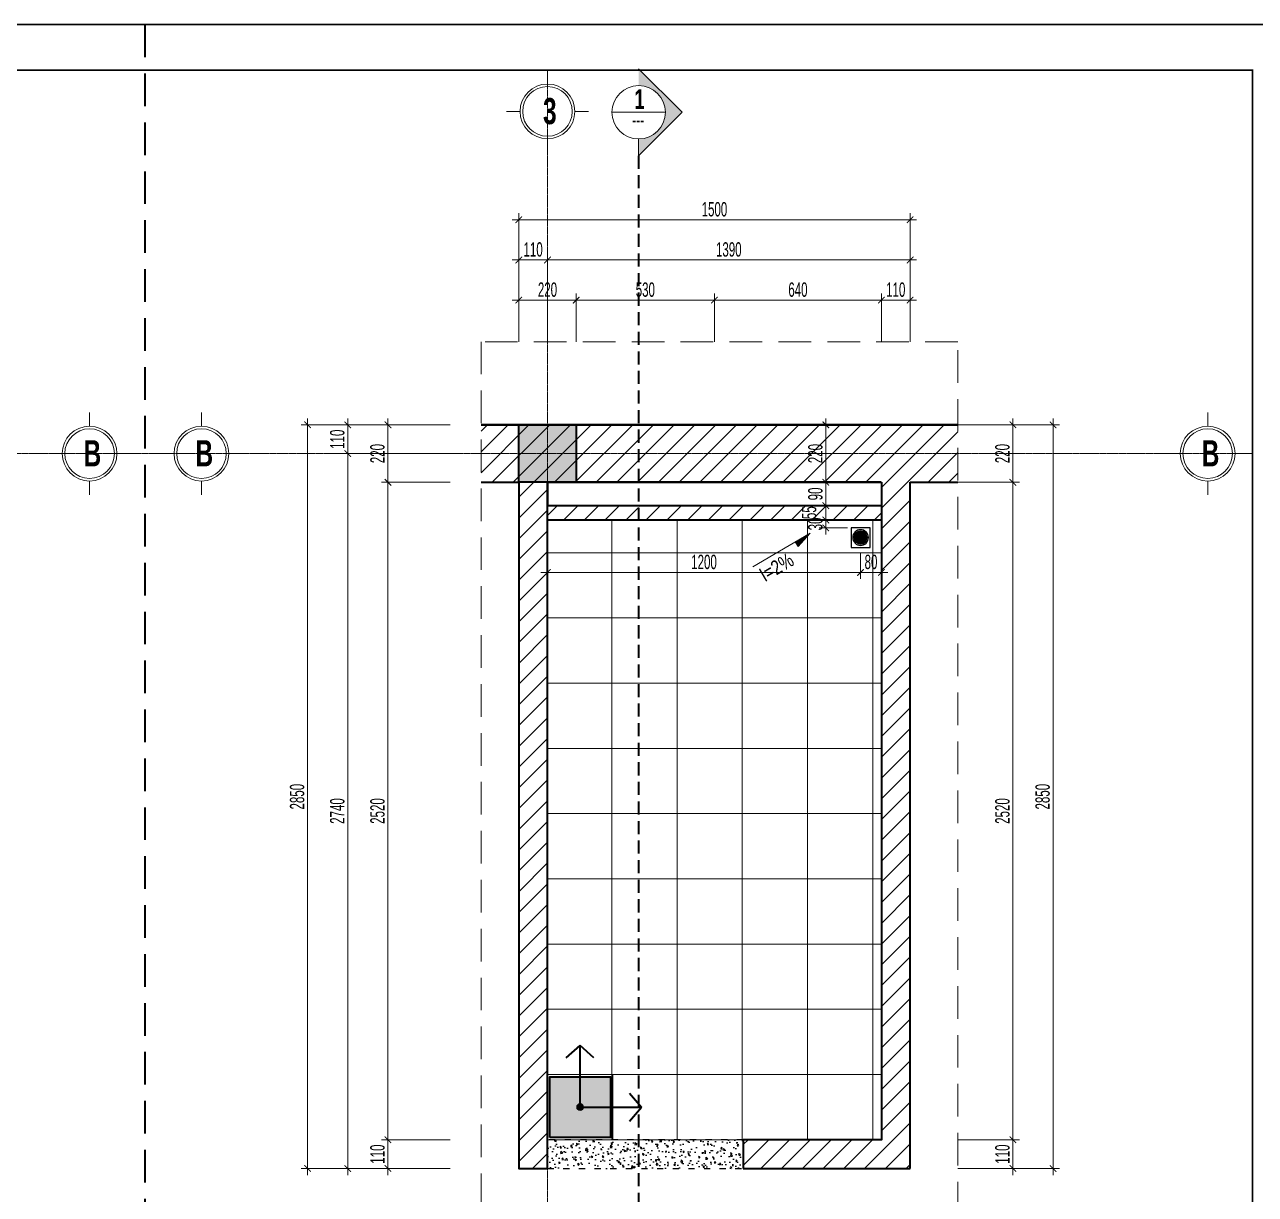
# Model space of a CAD drawing. Header units: millimetres. Extents: x 1336014 to 2939047, y -333549 to -60566.
# Drawn here: x 1410473 to 1415191, y -203531 to -199047 of the extents above; entities that cross this region are included whole.
import ezdxf
from ezdxf.enums import TextEntityAlignment as Align

# ---------------------------------------------------------------- set-up
doc = ezdxf.new("R2010")
doc.units = ezdxf.units.MM
doc.header["$MEASUREMENT"] = 0
for name, pattern in [('$1$HIDDEN', [0.375, 0.25, -0.125]), ('ACAD_ISO03W100', [30, 12, -18]), ('CENTER2', [1.125, 0.75, -0.125, 0.125, -0.125]), ('HIDDEN', [0.375, 0.25, -0.125])]:
    doc.linetypes.add(name, pattern=pattern)
for name, color, linetype, lineweight in [('01.Cut', 255, 'Continuous', 35), ('02.Thay', 145, 'Continuous', 15), ('03.Manh', 251, 'Continuous', 13), ('05.Text', 253, 'Continuous', 18), ('06.betong', 2, 'Continuous', 35), ('08.Dim', 156, 'Continuous', 15), ('09.Hatch', 250, 'Continuous', 5), ('10.truc', 250, 'CENTER2', 20), ('11.Khung bo', 32, 'Continuous', 50), ('12.Khung', 36, 'Continuous', 25), ('CCA - TUONG', 7, 'Continuous', 35), ('KH', 143, 'Continuous', 9)]:
    doc.layers.add(name, color=color, linetype=linetype, lineweight=lineweight)
for name, color, linetype in [('HACH', 250, 'Continuous'), ('text', 7, 'Continuous'), ('truc1', 250, 'ACAD_ISO03W100')]:
    doc.layers.add(name, color=color, linetype=linetype)
doc.layers.add('Tpl_Bound', color=1, linetype='Continuous', plot=False)
doc.styles.add('AVANTH', font='')
doc.styles.add('AVANTHB', font='')
doc.styles.add('Chuthich', font='', dxfattribs={"width": 0.8})
doc.styles.add('TT5_Text Dim', font='hoatbif.shx', dxfattribs={"width": 0.6})
doc.styles.get('AVANTH').set_extended_font_data('.VnAvantH')
doc.styles.get('AVANTHB').set_extended_font_data('.VnAvantH', bold=True)
doc.styles.get('Chuthich').set_extended_font_data('.VnAvantH')
doc.dimstyles.new('TT5_Dim 1-25', dxfattribs={"dimscale": 25, "dimtxt": 2.2, "dimasz": 1, "dimexe": 1, "dimexo": 0, "dimgap": 0.5, "dimtad": 1, "dimdec": 0, "dimzin": 0, "dimdsep": 46, "dimtxsty": 'TT5_Text Dim', "dimblk": 'ARCHTICK', "dimcen": 0, "dimdle": 1, "dimclrd": 256, "dimclre": 256, "dimclrt": 1, "dimadec": 0, "dimazin": 0, "dimtfac": 0.015, "dimtdec": 0, "dimtix": 1, "dimtmove": 2, "dimatfit": 3, "dimldrblk": 'DOT', "dimfxl": 1, "dimtolj": 1, "dimtzin": 0, "dimlwd": -1, "dimlwe": -1, "dimarcsym": 1})

# ---------------------------------------------------------------- blocks, each defined once
blk = doc.blocks.new('100')
at = {"layer": '11.Khung bo', "const_width": 26.7}
blk.add_lwpolyline([(1860913, -945240), (1860913, -916940), (1896063, -916940), (1896063, -945240)], close=True, dxfattribs=at)
blk.add_lwpolyline([(1860913, -945240), (1860913, -916940), (1896063, -916940), (1896063, -945240)], close=True, dxfattribs=at)
blk.add_lwpolyline([(1860913, -945240), (1860913, -916940), (1896063, -916940), (1896063, -945240)], close=True, dxfattribs=at)
at = {"layer": '12.Khung'}
blk.add_lwpolyline([(1901579, -945940), (1901579, -916240), (1859580, -916240), (1859580, -945940)], close=True, dxfattribs=at)
blk.add_lwpolyline([(1901579, -945940), (1901579, -916240), (1859580, -916240), (1859580, -945940)], close=True, dxfattribs=at)
blk.add_lwpolyline([(1901579, -945940), (1901579, -916240), (1859580, -916240), (1859580, -945940)], close=True, dxfattribs=at)
blk = doc.blocks.new('DANHTRUC')
for p, q in [((980383, -947347), (980383, -947137)), ((979963, -947767), (979753, -947767)), ((980803, -947767), (981013, -947767)), ((980383, -948187), (980383, -948397))]:
    blk.add_line(p, q)
for radius in [420, 380]:
    blk.add_circle((980383, -947767), radius)
blk = doc.blocks.new('DFGFH')
h = blk.add_hatch(color=256)
h.dxf.hatch_style = 1
h.paths.add_polyline_path([(15438.1, 12136.8), (15658.1, 12136.8), (15658.1, 12356.8), (15438.1, 12356.8)])
blk.add_lwpolyline([(15438.1, 12136.8), (15658.1, 12136.8), (15658.1, 12356.8), (15438.1, 12356.8)], close=True)
blk = doc.blocks.new('_ARCHTICK')
at = {"const_width": 0.15}
blk.add_lwpolyline([(-0.5, -0.5), (0.5, 0.5)], dxfattribs=at)
blk = doc.blocks.new('*D1651')
at = {"layer": '08.Dim', "transparency": 16777216}
for p, q in [((1412103.9, -200581.5), (1411840.7, -200581.5)), ((1411865.7, -200556.5), (1411865.7, -200826.5)), ((1412103.9, -200801.5), (1411840.7, -200801.5))]:
    blk.add_line(p, q, dxfattribs=at)
at = {"layer": 'Defpoints', "color": 0, "transparency": 16777216}
for p in [(1412103.9, -200581.5), (1411865.7, -200801.5), (1412103.9, -200801.5)]:
    blk.add_point(p, dxfattribs=at)
at = {"layer": '08.Dim', "transparency": 16777216, "xscale": 25, "yscale": 25, "zscale": 25}
for p, rotation in [((1411865.7, -200581.5), 90), ((1411865.7, -200801.5), 270)]:
    blk.add_blockref('_ARCHTICK', p, dxfattribs=dict(at, rotation=rotation))
at = {"layer": '08.Dim', "color": 1, "transparency": 16777216, "insert": (1411825.7, -200691.5), "char_height": 55, "attachment_point": 5, "rotation": 90, "style": 'TT5_Text Dim'}
blk.add_mtext('\\A1;220', dxfattribs=at)
blk = doc.blocks.new('_DOT')
blk.add_line((-0.5, 0), (-1, 0))
at = {"const_width": 0.5}
blk.add_lwpolyline([(-0.25, 0, 1), (0.25, 0, 1)], format="xyb", close=True, dxfattribs=at)
blk = doc.blocks.new('*D1652')
at = {"layer": '08.Dim', "transparency": 16777216}
for p, q in [((1411865.7, -200776.5), (1411865.7, -203346.5)), ((1412103.9, -200801.5), (1411840.7, -200801.5)), ((1412103.9, -203321.5), (1411840.7, -203321.5))]:
    blk.add_line(p, q, dxfattribs=at)
at = {"layer": 'Defpoints', "color": 0, "transparency": 16777216}
for p in [(1412103.9, -200801.5), (1411865.7, -203321.5), (1412103.9, -203321.5)]:
    blk.add_point(p, dxfattribs=at)
at = {"layer": '08.Dim', "transparency": 16777216, "xscale": 25, "yscale": 25, "zscale": 25}
for p, rotation in [((1411865.7, -200801.5), 90), ((1411865.7, -203321.5), 270)]:
    blk.add_blockref('_ARCHTICK', p, dxfattribs=dict(at, rotation=rotation))
at = {"layer": '08.Dim', "color": 1, "transparency": 16777216, "insert": (1411825.7, -202061.5), "char_height": 55, "attachment_point": 5, "rotation": 90, "style": 'TT5_Text Dim'}
blk.add_mtext('\\A1;2520', dxfattribs=at)
blk = doc.blocks.new('*D1653')
at = {"layer": '08.Dim', "transparency": 16777216}
for p, q in [((1412103.9, -203321.5), (1411840.7, -203321.5)), ((1411865.7, -203296.5), (1411865.7, -203456.5)), ((1412103.9, -203431.5), (1411840.7, -203431.5))]:
    blk.add_line(p, q, dxfattribs=at)
at = {"layer": 'Defpoints', "color": 0, "transparency": 16777216}
for p in [(1412103.9, -203321.5), (1411865.7, -203431.5), (1412103.9, -203431.5)]:
    blk.add_point(p, dxfattribs=at)
at = {"layer": '08.Dim', "transparency": 16777216, "xscale": 25, "yscale": 25, "zscale": 25}
for p, rotation in [((1411865.7, -203321.5), 90), ((1411865.7, -203431.5), 270)]:
    blk.add_blockref('_ARCHTICK', p, dxfattribs=dict(at, rotation=rotation))
at = {"layer": '08.Dim', "color": 1, "transparency": 16777216, "insert": (1411825.7, -203376.5), "char_height": 55, "attachment_point": 5, "rotation": 90, "style": 'TT5_Text Dim'}
blk.add_mtext('\\A1;110', dxfattribs=at)
blk = doc.blocks.new('*D1654')
at = {"layer": '08.Dim', "transparency": 16777216}
for p, q in [((1411711.7, -203456.5), (1411711.7, -200666.5)), ((1412103.9, -200691.5), (1411686.7, -200691.5)), ((1412103.9, -203431.5), (1411686.7, -203431.5))]:
    blk.add_line(p, q, dxfattribs=at)
at = {"layer": 'Defpoints', "color": 0, "transparency": 16777216}
for p in [(1411711.7, -200691.5), (1412103.9, -200691.5), (1412103.9, -203431.5)]:
    blk.add_point(p, dxfattribs=at)
at = {"layer": '08.Dim', "transparency": 16777216, "xscale": 25, "yscale": 25, "zscale": 25}
for p, rotation in [((1411711.7, -200691.5), 90), ((1411711.7, -203431.5), 270)]:
    blk.add_blockref('_ARCHTICK', p, dxfattribs=dict(at, rotation=rotation))
at = {"layer": '08.Dim', "color": 1, "transparency": 16777216, "insert": (1411671.7, -202061.5), "char_height": 55, "attachment_point": 5, "rotation": 90, "style": 'TT5_Text Dim'}
blk.add_mtext('\\A1;2740', dxfattribs=at)
blk = doc.blocks.new('*D1655')
at = {"layer": '08.Dim', "transparency": 16777216}
for p, q in [((1412103.9, -200581.5), (1411686.7, -200581.5)), ((1411711.7, -200716.5), (1411711.7, -200556.5)), ((1412103.9, -200691.5), (1411686.7, -200691.5))]:
    blk.add_line(p, q, dxfattribs=at)
at = {"layer": 'Defpoints', "color": 0, "transparency": 16777216}
for p in [(1411711.7, -200581.5), (1412103.9, -200581.5), (1412103.9, -200691.5)]:
    blk.add_point(p, dxfattribs=at)
at = {"layer": '08.Dim', "transparency": 16777216, "xscale": 25, "yscale": 25, "zscale": 25}
for p, rotation in [((1411711.7, -200581.5), 90), ((1411711.7, -200691.5), 270)]:
    blk.add_blockref('_ARCHTICK', p, dxfattribs=dict(at, rotation=rotation))
at = {"layer": '08.Dim', "color": 1, "transparency": 16777216, "insert": (1411671.7, -200636.5), "char_height": 55, "attachment_point": 5, "rotation": 90, "style": 'TT5_Text Dim'}
blk.add_mtext('\\A1;110', dxfattribs=at)
blk = doc.blocks.new('*D1656')
at = {"layer": '08.Dim', "transparency": 16777216}
for p, q in [((1412103.9, -200581.5), (1411532.7, -200581.5)), ((1411557.7, -200556.5), (1411557.7, -203456.5)), ((1412103.9, -203431.5), (1411532.7, -203431.5))]:
    blk.add_line(p, q, dxfattribs=at)
at = {"layer": 'Defpoints', "color": 0, "transparency": 16777216}
for p in [(1412103.9, -200581.5), (1411557.7, -203431.5), (1412103.9, -203431.5)]:
    blk.add_point(p, dxfattribs=at)
at = {"layer": '08.Dim', "transparency": 16777216, "xscale": 25, "yscale": 25, "zscale": 25}
for p, rotation in [((1411557.7, -200581.5), 90), ((1411557.7, -203431.5), 270)]:
    blk.add_blockref('_ARCHTICK', p, dxfattribs=dict(at, rotation=rotation))
at = {"layer": '08.Dim', "color": 1, "transparency": 16777216, "insert": (1411517.7, -202006.5), "char_height": 55, "attachment_point": 5, "rotation": 90, "style": 'TT5_Text Dim'}
blk.add_mtext('\\A1;2850', dxfattribs=at)
blk = doc.blocks.new('*D1657')
at = {"layer": '08.Dim', "transparency": 16777216}
for p, q in [((1413892.2, -200103.5), (1413732.2, -200103.5)), ((1413757.2, -200262.7), (1413757.2, -200078.5)), ((1413867.2, -200262.7), (1413867.2, -200078.5))]:
    blk.add_line(p, q, dxfattribs=at)
at = {"layer": 'Defpoints', "color": 0, "transparency": 16777216}
for p in [(1413757.2, -200103.5), (1413757.2, -200262.7), (1413867.2, -200262.7)]:
    blk.add_point(p, dxfattribs=at)
at = {"layer": '08.Dim', "transparency": 16777216, "xscale": 25, "yscale": 25, "zscale": 25, "rotation": 180}
blk.add_blockref('_ARCHTICK', (1413757.2, -200103.5), dxfattribs=at)
at = {"layer": '08.Dim', "transparency": 16777216, "xscale": 25, "yscale": 25, "zscale": 25}
blk.add_blockref('_ARCHTICK', (1413867.2, -200103.5), dxfattribs=at)
at = {"layer": '08.Dim', "color": 1, "transparency": 16777216, "insert": (1413812.2, -200063.5), "char_height": 55, "attachment_point": 5, "style": 'TT5_Text Dim'}
blk.add_mtext('\\A1;110', dxfattribs=at)
blk = doc.blocks.new('*D1658')
at = {"layer": '08.Dim', "transparency": 16777216}
for p, q in [((1413782.2, -200103.5), (1413092.2, -200103.5)), ((1413117.2, -200262.7), (1413117.2, -200078.5)), ((1413757.2, -200262.7), (1413757.2, -200078.5))]:
    blk.add_line(p, q, dxfattribs=at)
at = {"layer": 'Defpoints', "color": 0, "transparency": 16777216}
for p in [(1413117.2, -200103.5), (1413117.2, -200262.7), (1413757.2, -200262.7)]:
    blk.add_point(p, dxfattribs=at)
at = {"layer": '08.Dim', "transparency": 16777216, "xscale": 25, "yscale": 25, "zscale": 25, "rotation": 180}
blk.add_blockref('_ARCHTICK', (1413117.2, -200103.5), dxfattribs=at)
at = {"layer": '08.Dim', "transparency": 16777216, "xscale": 25, "yscale": 25, "zscale": 25}
blk.add_blockref('_ARCHTICK', (1413757.2, -200103.5), dxfattribs=at)
at = {"layer": '08.Dim', "color": 1, "transparency": 16777216, "insert": (1413437.2, -200063.5), "char_height": 55, "attachment_point": 5, "style": 'TT5_Text Dim'}
blk.add_mtext('\\A1;640', dxfattribs=at)
blk = doc.blocks.new('*D1659')
at = {"layer": '08.Dim', "transparency": 16777216}
for p, q in [((1413142.2, -200103.5), (1412562.2, -200103.5)), ((1412587.2, -200262.7), (1412587.2, -200078.5)), ((1413117.2, -200262.7), (1413117.2, -200078.5))]:
    blk.add_line(p, q, dxfattribs=at)
at = {"layer": 'Defpoints', "color": 0, "transparency": 16777216}
for p in [(1412587.2, -200103.5), (1412587.2, -200262.7), (1413117.2, -200262.7)]:
    blk.add_point(p, dxfattribs=at)
at = {"layer": '08.Dim', "transparency": 16777216, "xscale": 25, "yscale": 25, "zscale": 25, "rotation": 180}
blk.add_blockref('_ARCHTICK', (1412587.2, -200103.5), dxfattribs=at)
at = {"layer": '08.Dim', "transparency": 16777216, "xscale": 25, "yscale": 25, "zscale": 25}
blk.add_blockref('_ARCHTICK', (1413117.2, -200103.5), dxfattribs=at)
at = {"layer": '08.Dim', "color": 1, "transparency": 16777216, "insert": (1412852.2, -200063.5), "char_height": 55, "attachment_point": 5, "style": 'TT5_Text Dim'}
blk.add_mtext('\\A1;530', dxfattribs=at)
blk = doc.blocks.new('*D1660')
at = {"layer": '08.Dim', "transparency": 16777216}
for p, q in [((1412612.2, -200103.5), (1412342.2, -200103.5)), ((1412367.2, -200262.7), (1412367.2, -200078.5)), ((1412587.2, -200262.7), (1412587.2, -200078.5))]:
    blk.add_line(p, q, dxfattribs=at)
at = {"layer": 'Defpoints', "color": 0, "transparency": 16777216}
for p in [(1412367.2, -200103.5), (1412367.2, -200262.7), (1412587.2, -200262.7)]:
    blk.add_point(p, dxfattribs=at)
at = {"layer": '08.Dim', "transparency": 16777216, "xscale": 25, "yscale": 25, "zscale": 25, "rotation": 180}
blk.add_blockref('_ARCHTICK', (1412367.2, -200103.5), dxfattribs=at)
at = {"layer": '08.Dim', "transparency": 16777216, "xscale": 25, "yscale": 25, "zscale": 25}
blk.add_blockref('_ARCHTICK', (1412587.2, -200103.5), dxfattribs=at)
at = {"layer": '08.Dim', "color": 1, "transparency": 16777216, "insert": (1412477.2, -200063.5), "char_height": 55, "attachment_point": 5, "style": 'TT5_Text Dim'}
blk.add_mtext('\\A1;220', dxfattribs=at)
blk = doc.blocks.new('*D1661')
at = {"layer": '08.Dim', "transparency": 16777216}
for p, q in [((1412477.2, -200262.7), (1412477.2, -199924.5)), ((1413867.2, -200262.7), (1413867.2, -199924.5)), ((1413892.2, -199949.5), (1412452.2, -199949.5))]:
    blk.add_line(p, q, dxfattribs=at)
at = {"layer": 'Defpoints', "color": 0, "transparency": 16777216}
for p in [(1412477.2, -199949.5), (1412477.2, -200262.7), (1413867.2, -200262.7)]:
    blk.add_point(p, dxfattribs=at)
at = {"layer": '08.Dim', "transparency": 16777216, "xscale": 25, "yscale": 25, "zscale": 25, "rotation": 180}
blk.add_blockref('_ARCHTICK', (1412477.2, -199949.5), dxfattribs=at)
at = {"layer": '08.Dim', "transparency": 16777216, "xscale": 25, "yscale": 25, "zscale": 25}
blk.add_blockref('_ARCHTICK', (1413867.2, -199949.5), dxfattribs=at)
at = {"layer": '08.Dim', "color": 1, "transparency": 16777216, "insert": (1413172.2, -199909.5), "char_height": 55, "attachment_point": 5, "style": 'TT5_Text Dim'}
blk.add_mtext('\\A1;1390', dxfattribs=at)
blk = doc.blocks.new('*D1662')
at = {"layer": '08.Dim', "transparency": 16777216}
for p, q in [((1412367.2, -200262.7), (1412367.2, -199924.5)), ((1412477.2, -200262.7), (1412477.2, -199924.5)), ((1412502.2, -199949.5), (1412342.2, -199949.5))]:
    blk.add_line(p, q, dxfattribs=at)
at = {"layer": 'Defpoints', "color": 0, "transparency": 16777216}
for p in [(1412367.2, -199949.5), (1412367.2, -200262.7), (1412477.2, -200262.7)]:
    blk.add_point(p, dxfattribs=at)
at = {"layer": '08.Dim', "transparency": 16777216, "xscale": 25, "yscale": 25, "zscale": 25, "rotation": 180}
blk.add_blockref('_ARCHTICK', (1412367.2, -199949.5), dxfattribs=at)
at = {"layer": '08.Dim', "transparency": 16777216, "xscale": 25, "yscale": 25, "zscale": 25}
blk.add_blockref('_ARCHTICK', (1412477.2, -199949.5), dxfattribs=at)
at = {"layer": '08.Dim', "color": 1, "transparency": 16777216, "insert": (1412422.2, -199909.5), "char_height": 55, "attachment_point": 5, "style": 'TT5_Text Dim'}
blk.add_mtext('\\A1;110', dxfattribs=at)
blk = doc.blocks.new('*D1663')
at = {"layer": '08.Dim', "transparency": 16777216}
for p, q in [((1412367.2, -200262.7), (1412367.2, -199770.5)), ((1413867.2, -200262.7), (1413867.2, -199770.5)), ((1413892.2, -199795.5), (1412342.2, -199795.5))]:
    blk.add_line(p, q, dxfattribs=at)
at = {"layer": 'Defpoints', "color": 0, "transparency": 16777216}
for p in [(1412367.2, -199795.5), (1412367.2, -200262.7), (1413867.2, -200262.7)]:
    blk.add_point(p, dxfattribs=at)
at = {"layer": '08.Dim', "transparency": 16777216, "xscale": 25, "yscale": 25, "zscale": 25, "rotation": 180}
blk.add_blockref('_ARCHTICK', (1412367.2, -199795.5), dxfattribs=at)
at = {"layer": '08.Dim', "transparency": 16777216, "xscale": 25, "yscale": 25, "zscale": 25}
blk.add_blockref('_ARCHTICK', (1413867.2, -199795.5), dxfattribs=at)
at = {"layer": '08.Dim', "color": 1, "transparency": 16777216, "insert": (1413117.2, -199755.5), "char_height": 55, "attachment_point": 5, "style": 'TT5_Text Dim'}
blk.add_mtext('\\A1;1500', dxfattribs=at)
blk = doc.blocks.new('*D1664')
at = {"layer": '08.Dim', "transparency": 16777216}
for p, q in [((1414050.2, -200581.5), (1414286.2, -200581.5)), ((1414261.2, -200556.5), (1414261.2, -200826.5)), ((1414050.2, -200801.5), (1414286.2, -200801.5))]:
    blk.add_line(p, q, dxfattribs=at)
at = {"layer": 'Defpoints', "color": 0, "transparency": 16777216}
for p in [(1414050.2, -200581.5), (1414050.2, -200801.5), (1414261.2, -200801.5)]:
    blk.add_point(p, dxfattribs=at)
at = {"layer": '08.Dim', "transparency": 16777216, "xscale": 25, "yscale": 25, "zscale": 25}
for p, rotation in [((1414261.2, -200581.5), 90), ((1414261.2, -200801.5), 270)]:
    blk.add_blockref('_ARCHTICK', p, dxfattribs=dict(at, rotation=rotation))
at = {"layer": '08.Dim', "color": 1, "transparency": 16777216, "insert": (1414221.2, -200691.5), "char_height": 55, "attachment_point": 5, "rotation": 90, "style": 'TT5_Text Dim'}
blk.add_mtext('\\A1;220', dxfattribs=at)
blk = doc.blocks.new('*D1665')
at = {"layer": '08.Dim', "transparency": 16777216}
for p, q in [((1414261.2, -200776.5), (1414261.2, -203346.5)), ((1414050.2, -200801.5), (1414286.2, -200801.5)), ((1414050.2, -203321.5), (1414286.2, -203321.5))]:
    blk.add_line(p, q, dxfattribs=at)
at = {"layer": 'Defpoints', "color": 0, "transparency": 16777216}
for p in [(1414050.2, -200801.5), (1414050.2, -203321.5), (1414261.2, -203321.5)]:
    blk.add_point(p, dxfattribs=at)
at = {"layer": '08.Dim', "transparency": 16777216, "xscale": 25, "yscale": 25, "zscale": 25}
for p, rotation in [((1414261.2, -200801.5), 90), ((1414261.2, -203321.5), 270)]:
    blk.add_blockref('_ARCHTICK', p, dxfattribs=dict(at, rotation=rotation))
at = {"layer": '08.Dim', "color": 1, "transparency": 16777216, "insert": (1414221.2, -202061.5), "char_height": 55, "attachment_point": 5, "rotation": 90, "style": 'TT5_Text Dim'}
blk.add_mtext('\\A1;2520', dxfattribs=at)
blk = doc.blocks.new('*D1666')
at = {"layer": '08.Dim', "transparency": 16777216}
for p, q in [((1414050.2, -203321.5), (1414286.2, -203321.5)), ((1414261.2, -203296.5), (1414261.2, -203456.5)), ((1414050.2, -203431.5), (1414286.2, -203431.5))]:
    blk.add_line(p, q, dxfattribs=at)
at = {"layer": 'Defpoints', "color": 0, "transparency": 16777216}
for p in [(1414050.2, -203321.5), (1414050.2, -203431.5), (1414261.2, -203431.5)]:
    blk.add_point(p, dxfattribs=at)
at = {"layer": '08.Dim', "transparency": 16777216, "xscale": 25, "yscale": 25, "zscale": 25}
for p, rotation in [((1414261.2, -203321.5), 90), ((1414261.2, -203431.5), 270)]:
    blk.add_blockref('_ARCHTICK', p, dxfattribs=dict(at, rotation=rotation))
at = {"layer": '08.Dim', "color": 1, "transparency": 16777216, "insert": (1414221.2, -203376.5), "char_height": 55, "attachment_point": 5, "rotation": 90, "style": 'TT5_Text Dim'}
blk.add_mtext('\\A1;110', dxfattribs=at)
blk = doc.blocks.new('*D1667')
at = {"layer": '08.Dim', "transparency": 16777216}
for p, q in [((1414050.2, -200581.5), (1414440.2, -200581.5)), ((1414415.2, -203456.5), (1414415.2, -200556.5)), ((1414050.2, -203431.5), (1414440.2, -203431.5))]:
    blk.add_line(p, q, dxfattribs=at)
at = {"layer": 'Defpoints', "color": 0, "transparency": 16777216}
for p in [(1414050.2, -200581.5), (1414415.2, -200581.5), (1414050.2, -203431.5)]:
    blk.add_point(p, dxfattribs=at)
at = {"layer": '08.Dim', "transparency": 16777216, "xscale": 25, "yscale": 25, "zscale": 25}
for p, rotation in [((1414415.2, -200581.5), 90), ((1414415.2, -203431.5), 270)]:
    blk.add_blockref('_ARCHTICK', p, dxfattribs=dict(at, rotation=rotation))
at = {"layer": '08.Dim', "color": 1, "transparency": 16777216, "insert": (1414375.2, -202006.5), "char_height": 55, "attachment_point": 5, "rotation": 90, "style": 'TT5_Text Dim'}
blk.add_mtext('\\A1;2850', dxfattribs=at)
blk = doc.blocks.new('WH1')
h = blk.add_hatch()
h.set_pattern_fill('HONEY', color=250, angle=-180, style=0)
h.set_pattern_definition([(180, (28744.471, 7941.3756), (-4.7625, -2.74963), [3.175, -6.35]), (300, (28744.471, 7941.3756), (4.76249943, -2.74963099), [3.175, -6.35]), (240, (28744.471, 7941.3756), (-5.7e-07, -5.49926099), [-6.35, 3.175])])
h.paths.add_polyline_path([(120.3, 70.5, 1), (23, 70.5, 1)])
for p, q in [((0, 0), (0, 141)), ((0, 141), (146, 141)), ((146, 141), (146, 0)), ((146, 0), (0, 0))]:
    blk.add_line(p, q)
blk.add_circle((71.6, 70.5), 58.6)
at = {"color": 8}
blk.add_circle((71.6, 70.5), 48.6, dxfattribs=at)
blk = doc.blocks.new('doc')
at = {"layer": 'KH'}
blk.add_lwpolyline([(11, 0), (1134, 0), (845, 92), (845, 0)], dxfattribs=at)
blk.add_solid([(845, 92), (845, 0), (1134, 0)], dxfattribs=at)
at = {"layer": 'text', "style": 'Chuthich', "width": 0.8}
blk.add_attdef('I=0.5%', text='', height=220, dxfattribs=at).set_placement((355, 208), align=Align.MIDDLE_CENTER)
blk = doc.blocks.new('dgjhfdfhdfgdfgh')
at = {"layer": '09.Hatch'}
h = blk.add_hatch(dxfattribs=at)
h.set_pattern_fill('AR-SAND', color=256, scale=10, double=1)
h.set_pattern_definition([(37.5, (0, 0), (-0.6299336, 19.2682377), [0, -15.2, 0, -17, 0, -16.25]), (7.5, (0, 0), (17.697767, 28.2214607), [0, -8.2, 0, -13.7, 0, -5.25]), (327.5, (-12.3, 0), (31.1414186, 0.0565905), [0, -5, 0, -18, 0, -23.5]), (317.5, (-12.3, 0), (30.061266, 8.7767556), [0, -2.5, 0, -11.8, 0, -13.5])])
h.paths.add_polyline_path([(262748, 235301), (263308, 235301), (263308, 235861), (262748, 235861)])
h = blk.add_hatch(color=1, dxfattribs=at)
h.dxf.hatch_style = 1
edge = h.paths.add_edge_path()
edge.add_arc((263028, 235581), 31.4, 0, 360)
at = {"layer": '01.Cut', "color": 1}
for p, q in [((262900, 236034), (263028, 236147)), ((263028, 235612), (263028, 236147)), ((263155, 236034), (263028, 236147)), ((263481, 235708), (263594, 235581)), ((263059, 235581), (263594, 235581)), ((263481, 235453), (263594, 235581))]:
    blk.add_line(p, q, dxfattribs=at)
blk.add_lwpolyline([(262748, 235301), (263308, 235301), (263308, 235861), (262748, 235861)], close=True, dxfattribs=at)
at = {"layer": '09.Hatch'}
blk.add_lwpolyline([(262728, 235281), (263328, 235281), (263328, 235881), (262728, 235881)], close=True, dxfattribs=at)
blk.add_circle((263028, 235581), 31.4, dxfattribs=at)
blk = doc.blocks.new('*D1674')
at = {"layer": '08.Dim', "transparency": 16777216}
for p, q in [((1413677.3, -201074.6), (1413677.3, -201172.1)), ((1413757.2, -201074.6), (1413757.2, -201172.1)), ((1413782.2, -201147.1), (1413652.3, -201147.1))]:
    blk.add_line(p, q, dxfattribs=at)
at = {"layer": 'Defpoints', "color": 0, "transparency": 16777216}
for p in [(1413677.3, -201074.6), (1413757.2, -201074.6), (1413677.3, -201147.1)]:
    blk.add_point(p, dxfattribs=at)
at = {"layer": '08.Dim', "transparency": 16777216, "xscale": 25, "yscale": 25, "zscale": 25, "rotation": 180}
blk.add_blockref('_ARCHTICK', (1413677.3, -201147.1), dxfattribs=at)
at = {"layer": '08.Dim', "transparency": 16777216, "xscale": 25, "yscale": 25, "zscale": 25}
blk.add_blockref('_ARCHTICK', (1413757.2, -201147.1), dxfattribs=at)
at = {"layer": '08.Dim', "color": 1, "transparency": 16777216, "insert": (1413717.3, -201107.1), "char_height": 55, "attachment_point": 5, "style": 'TT5_Text Dim'}
blk.add_mtext('\\A1;80', dxfattribs=at)
blk = doc.blocks.new('*D1675')
at = {"layer": '08.Dim', "transparency": 16777216}
for p, q in [((1413544.2, -200946.1), (1413544.2, -200921.1)), ((1413627.2, -200946.1), (1413519.2, -200946.1)), ((1413544.2, -200946.1), (1413544.2, -200976.5)), ((1413627.2, -200976.5), (1413519.2, -200976.5)), ((1413544.2, -200976.5), (1413544.2, -201001.5))]:
    blk.add_line(p, q, dxfattribs=at)
at = {"layer": 'Defpoints', "color": 0, "transparency": 16777216}
for p in [(1413627.2, -200946.1), (1413544.2, -200976.5), (1413627.2, -200976.5)]:
    blk.add_point(p, dxfattribs=at)
at = {"layer": '08.Dim', "transparency": 16777216, "xscale": 25, "yscale": 25, "zscale": 25}
for p, rotation in [((1413544.2, -200946.1), 270), ((1413544.2, -200976.5), 90)]:
    blk.add_blockref('_ARCHTICK', p, dxfattribs=dict(at, rotation=rotation))
at = {"layer": '08.Dim', "color": 1, "transparency": 16777216, "insert": (1413504.2, -200961.3), "char_height": 55, "attachment_point": 5, "rotation": 90, "style": 'TT5_Text Dim'}
blk.add_mtext('\\A1;30', dxfattribs=at)
blk = doc.blocks.new('*D1676')
at = {"layer": '08.Dim', "transparency": 16777216}
for p, q in [((1412477.2, -201074.6), (1412477.2, -201172.1)), ((1413677.3, -201074.6), (1413677.3, -201172.1)), ((1413702.3, -201147.1), (1412452.2, -201147.1))]:
    blk.add_line(p, q, dxfattribs=at)
at = {"layer": 'Defpoints', "color": 0, "transparency": 16777216}
for p in [(1412477.2, -201074.6), (1413677.3, -201074.6), (1412477.2, -201147.1)]:
    blk.add_point(p, dxfattribs=at)
at = {"layer": '08.Dim', "transparency": 16777216, "xscale": 25, "yscale": 25, "zscale": 25, "rotation": 180}
blk.add_blockref('_ARCHTICK', (1412477.2, -201147.1), dxfattribs=at)
at = {"layer": '08.Dim', "transparency": 16777216, "xscale": 25, "yscale": 25, "zscale": 25}
blk.add_blockref('_ARCHTICK', (1413677.3, -201147.1), dxfattribs=at)
at = {"layer": '08.Dim', "color": 1, "transparency": 16777216, "insert": (1413077.2, -201107.1), "char_height": 55, "attachment_point": 5, "style": 'TT5_Text Dim'}
blk.add_mtext('\\A1;1200', dxfattribs=at)
blk = doc.blocks.new('*D1677')
at = {"layer": '08.Dim', "transparency": 16777216}
for p, q in [((1413544.2, -200971.1), (1413544.2, -200866.1)), ((1413627.2, -200891.1), (1413519.2, -200891.1)), ((1413627.2, -200946.1), (1413519.2, -200946.1))]:
    blk.add_line(p, q, dxfattribs=at)
at = {"layer": 'Defpoints', "color": 0, "transparency": 16777216}
for p in [(1413544.2, -200891.1), (1413627.2, -200891.1), (1413627.2, -200946.1)]:
    blk.add_point(p, dxfattribs=at)
at = {"layer": '08.Dim', "transparency": 16777216, "xscale": 25, "yscale": 25, "zscale": 25}
for p, rotation in [((1413544.2, -200891.1), 90), ((1413544.2, -200946.1), 270)]:
    blk.add_blockref('_ARCHTICK', p, dxfattribs=dict(at, rotation=rotation))
at = {"layer": '08.Dim', "color": 1, "transparency": 16777216, "insert": (1413480.4, -200918), "char_height": 55, "attachment_point": 5, "rotation": 90, "style": 'TT5_Text Dim'}
blk.add_mtext('\\A1;55', dxfattribs=at)
blk = doc.blocks.new('*D1678')
at = {"layer": '08.Dim', "transparency": 16777216}
for p, q in [((1413544.2, -200916.1), (1413544.2, -200776.5)), ((1413627.2, -200801.5), (1413519.2, -200801.5)), ((1413627.2, -200891.1), (1413519.2, -200891.1))]:
    blk.add_line(p, q, dxfattribs=at)
at = {"layer": 'Defpoints', "color": 0, "transparency": 16777216}
for p in [(1413544.2, -200801.5), (1413627.2, -200801.5), (1413627.2, -200891.1)]:
    blk.add_point(p, dxfattribs=at)
at = {"layer": '08.Dim', "transparency": 16777216, "xscale": 25, "yscale": 25, "zscale": 25}
for p, rotation in [((1413544.2, -200801.5), 90), ((1413544.2, -200891.1), 270)]:
    blk.add_blockref('_ARCHTICK', p, dxfattribs=dict(at, rotation=rotation))
at = {"layer": '08.Dim', "color": 1, "transparency": 16777216, "insert": (1413504.2, -200846.3), "char_height": 55, "attachment_point": 5, "rotation": 90, "style": 'TT5_Text Dim'}
blk.add_mtext('\\A1;90', dxfattribs=at)
blk = doc.blocks.new('*D1679')
at = {"layer": '08.Dim', "transparency": 16777216}
for p, q in [((1413642.4, -200581.5), (1413519.2, -200581.5)), ((1413544.2, -200826.5), (1413544.2, -200556.5)), ((1413627.2, -200801.5), (1413519.2, -200801.5))]:
    blk.add_line(p, q, dxfattribs=at)
at = {"layer": 'Defpoints', "color": 0, "transparency": 16777216}
for p in [(1413544.2, -200581.5), (1413642.4, -200581.5), (1413627.2, -200801.5)]:
    blk.add_point(p, dxfattribs=at)
at = {"layer": '08.Dim', "transparency": 16777216, "xscale": 25, "yscale": 25, "zscale": 25}
for p, rotation in [((1413544.2, -200581.5), 90), ((1413544.2, -200801.5), 270)]:
    blk.add_blockref('_ARCHTICK', p, dxfattribs=dict(at, rotation=rotation))
at = {"layer": '08.Dim', "color": 1, "transparency": 16777216, "insert": (1413504.2, -200691.5), "char_height": 55, "attachment_point": 5, "rotation": 90, "style": 'TT5_Text Dim'}
blk.add_mtext('\\A1;220', dxfattribs=at)

msp = doc.modelspace()

# ---------------------------------------------------------------- hatches: boundary and pattern name
at = {"layer": '09.Hatch'}
msp.add_hatch(color=256, dxfattribs=at).paths.add_polyline_path([(1412826.7, -199281.2), (1412826.7, -199217.2), (1412993, -199383.5), (1412826.7, -199549.8), (1412826.7, -199485.8, 0.414214), (1412928.9, -199383.5, 0.414214)])
at = {"layer": '09.Hatch', "ltscale": 50}
h = msp.add_hatch(dxfattribs=at)
h.set_pattern_fill('TUONGXAY', color=256, scale=450, style=0)
h.set_pattern_definition([(45, (840186.71, -180077.563), (-39.7747564, 39.7747564), [])])
h.paths.add_polyline_path([(1414050.2, -200581.5), (1414050.2, -200801.5), (1413867.2, -200801.5), (1413867.2, -203431.5), (1413227.2, -203431.5), (1413227.2, -203321.5), (1413757.2, -203321.5), (1413757.2, -200801.5), (1412477.2, -200801.5), (1412477.2, -203431.5), (1412367.2, -203431.5), (1412367.2, -200801.5), (1412222.7, -200801.5), (1412222.7, -200581.5)])
h = msp.add_hatch(dxfattribs=at)
h.set_pattern_fill('TUONGXAY', color=256, scale=450, style=0)
h.set_pattern_definition([(45, (-23484.07, 0), (-39.7747564, 39.7747564), [])])
h.paths.add_polyline_path([(1412477.2, -200891.1), (1412826.7, -200891.1), (1412826.7, -200946.1), (1412477.2, -200946.1)])
h = msp.add_hatch(dxfattribs=at)
h.set_pattern_fill('TUONGXAY', color=256, scale=450, style=0)
h.set_pattern_definition([(45, (-23486.07, 0), (-39.7747564, 39.7747564), [])])
h.paths.add_polyline_path([(1412828.7, -200891.1), (1413759.2, -200891.1), (1413759.2, -200946.1), (1412828.7, -200946.1)])
at = {"layer": '09.Hatch'}
h = msp.add_hatch(dxfattribs=at)
h.set_pattern_fill('_USER', color=256, scale=250, angle=270, double=1, pattern_type=0)
h.set_pattern_definition([(270, (1385473.7, -203071.51), (250, -5e-14), []), (0, (1385473.7, -203071.51), (0, 250), [])])
h.paths.add_polyline_path([(1413757.2, -200946.1), (1412477.2, -200946.1), (1412477.2, -203321.5), (1413757.2, -203321.5)])
at = {"layer": 'HACH'}
h = msp.add_hatch(dxfattribs=at)
h.set_pattern_fill('AR-CONC', color=256, scale=8.333333, angle=-90)
h.set_pattern_definition([(320, (-239347.77, 103831.986), (-5.2293446, -59.7716819), [6.25, -68.75]), (265, (-239347.77, 103831.986), (62.6826778, 11.5626111), [5, -55]), (10.4514, (-239348.204, 103827.005), (57.4532952, -48.2091151), [5.3116825, -58.4285093]), (316.1842, (-239331.1, 103831.986), (-13.7932512, -88.936754), [9.375, -103.125]), (6.6356, (-239332.25, 103824.57), (81.1764892, -77.888559), [7.967524, -87.64275]), (261.1842, (-239331.1, 103831.99), (81.17655, -77.8884954), [7.5, -82.5]), (291, (-239335.27, 103823.65), (-33.5515742, -49.7422543), [6.25, -68.75]), (236, (-239335.27, 103823.65), (60.4291704, -20.2762777), [5, -55]), (341.4514, (-239338.064, 103819.51), (26.8775414, -70.0185524), [5.3116825, -58.4285093]), (307.5, (-239347.768, 103831.986), (27.74115449, -1.01332128), [0, -54.3333333, 0, -55.8333333, 0, -55.2083333]), (277.5, (-239347.768, 103831.986), (32.86764266, -21.92246145), [0, -31.83333333, 0, -53.08333333, 0, -21.04166667]), (237.5, (-239347.768, 103850.57), (-1.87957264, -44.485203), [0, -20.8333333, 0, -65, 0, -86.25]), (227.5, (-239347.768, 103858.902), (8.3420819, -48.5988474), [0, -27.0833333, 0, -43.1666667, 0, -61.25])])
h.paths.add_polyline_path([(1413227.2, -203321.5), (1412477.2, -203321.5), (1412477.2, -203431.5), (1413227.2, -203431.5)])

# ---------------------------------------------------------------- linework, layer by layer
at = {"layer": '01.Cut'}
for points in [[(1412222.7, -200581.5), (1414050.2, -200581.5)], [(1414050.2, -200581.5), (1412222.7, -200581.5)], [(1412222.7, -200801.5), (1412367.2, -200801.5)], [(1412367.2, -200801.5), (1412367.2, -203431.5), (1412477.2, -203431.5), (1412477.2, -200801.5)], [(1412477.2, -200801.5), (1413757.2, -200801.5)], [(1413755.2, -200801.5), (1412477.2, -200801.5), (1412477.2, -200891.1), (1413757.2, -200891.1)], [(1413757.2, -200801.5), (1413757.2, -203321.5), (1413227.2, -203321.5)], [(1413867.2, -200801.5), (1414050.2, -200801.5)], [(1413867.2, -203431.5), (1413867.2, -200801.5)], [(1412477.2, -200946.1), (1413757.2, -200946.1)], [(1413227.2, -203321.5), (1413227.2, -203431.5)], [(1413227.2, -203431.5), (1413867.2, -203431.5)]]:
    msp.add_lwpolyline(points, dxfattribs=at)
at = {"layer": '02.Thay'}
for p, q in [((1412993, -199383.5), (1412826.7, -199217.2)), ((1412724.4, -199383.5), (1412928.9, -199383.5)), ((1412724.4, -199383.5), (1412928.9, -199383.5)), ((1412993, -199383.5), (1412826.7, -199549.8)), ((1412826.7, -199485.8), (1412826.7, -199549.8)), ((1412826.7, -199485.8), (1412826.7, -199549.8)), ((1412367.2, -203431.5), (1412367.2, -200801.5)), ((1412477.2, -203321.5), (1412477.2, -200801.5))]:
    msp.add_line(p, q, dxfattribs=at)
for points in [[(1413227.2, -203321.5), (1413227.2, -203431.5)], [(1412477.2, -203431.5), (1412367.2, -203431.5)]]:
    msp.add_lwpolyline(points, dxfattribs=at)
msp.add_circle((1412826.7, -199383.5), 102.3, dxfattribs=at)
msp.add_circle((1412826.7, -199383.5), 102.3, dxfattribs=at)
at = {"layer": '03.Manh'}
msp.add_lwpolyline([(1413757.2, -200801.5), (1412477.2, -200801.5), (1412477.2, -203321.5), (1413757.2, -203321.5)], close=True, dxfattribs=at)
at = {"layer": '05.Text', "color": 6, "linetype": '$1$HIDDEN', "ltscale": 500}
msp.add_lwpolyline([(1414050.2, -200262.7), (1412222.7, -200262.7), (1412222.7, -203607.5), (1414050.2, -203607.5)], close=True, dxfattribs=at)
at = {"layer": '08.Dim'}
msp.add_lwpolyline([(1413757.2, -200946.1), (1412477.2, -200946.1), (1412477.2, -203321.5), (1413757.2, -203321.5)], close=True, dxfattribs=at)
at = {"layer": '10.truc'}
for p, q in [((1412477.2, -199222.5), (1412477.2, -205002)), ((1406392.5, -200691.5), (1415179.9, -200691.5))]:
    msp.add_line(p, q, dxfattribs=at)
at = {"layer": 'CCA - TUONG', "color": 1, "linetype": 'HIDDEN', "ltscale": 200}
msp.add_line((1412826.7, -199549.8), (1412826.7, -204157.1), dxfattribs=at)
at = {"layer": 'CCA - TUONG', "color": 6, "linetype": 'HIDDEN', "ltscale": 500}
msp.add_lwpolyline([(1410933.8, -199047.5), (1410933.8, -206297.4)], dxfattribs=at)
at = {"layer": 'Tpl_Bound', "color": 1}
msp.add_lwpolyline([(1406059.2, -206472.4), (1406059.2, -199047.5), (1416559.1, -199047.5), (1416559.1, -206472.4)], close=True, dxfattribs=at)
at = {"layer": 'truc1', "ltscale": 2}
msp.add_lwpolyline([(1413227.2, -203321.5), (1412477.2, -203321.5), (1412477.2, -203431.5), (1413227.2, -203431.5)], close=True, dxfattribs=at)

# ---------------------------------------------------------------- block references
at = {"layer": '05.Text', "yscale": 0.25, "zscale": 0.25}
for name, p, xscale in [('100', (941164.3, 30012.5), 0.25), ('DANHTRUC', (1657573, 37561.6), -0.25), ('DANHTRUC', (1655817.8, 36250.1), -0.25), ('DANHTRUC', (1656246.7, 36250.1), -0.25), ('DANHTRUC', (1660103.6, 36250.1), -0.25)]:
    msp.add_blockref(name, p, dxfattribs=dict(at, xscale=xscale))
at = {"layer": '06.betong', "xscale": -1}
msp.add_blockref('DFGFH', (1428025.3, -212938.3), dxfattribs=at)
at = {"layer": '09.Hatch', "xscale": -0.4166666666666665, "yscale": 0.4166666666666665, "zscale": 0.4166666666666665, "rotation": 270.0000000000001}
msp.add_blockref('dgjhfdfhdfgdfgh', (1314443.6, -312791.4), dxfattribs=at)
at = {"layer": 'HACH', "xscale": -0.5136305732109273, "yscale": 0.5136305732109273, "zscale": 0.5136305732109273, "rotation": 90}
msp.add_blockref('WH1', (1413713.5, -200976.5), dxfattribs=at)
at = {"layer": 'text'}
ref = msp.add_blockref('doc', (1413261.6, -201126.8), dxfattribs=dict(at, xscale=-0.2272727272720657, yscale=0.2272727272720657, zscale=0.2272727272720657, rotation=210.4288705947268))
ref.add_attrib('I=0.5%', 'i=2%', dxfattribs={"height": 55, "rotation": 30.4289, "style": 'Chuthich', "width": 0.8}).set_placement((1413355, -201126.7), align=Align.MIDDLE_CENTER)

# ---------------------------------------------------------------- texts
at = {"layer": '05.Text', "width": 0.7}
for s, height, style, p in [('1', 75, 'AVANTHB', (1412830, -199333.4)), ('---', 50, 'AVANTH', (1412824.9, -199413))]:
    msp.add_text(s, height=height, dxfattribs=dict(at, style=style)).set_placement(p, align=Align.MIDDLE_CENTER)
at = {"layer": '05.Text', "style": 'AVANTHB', "width": 0.7}
for s, p in [('3', (1412460.1, -199428.8)), ('B', (1410699, -200740.4)), ('B', (1411127.9, -200740.4)), ('B', (1414984.9, -200740.4))]:
    msp.add_text(s, height=100, dxfattribs=at).set_placement(p)

# ---------------------------------------------------------------- dimensions: what is measured, and where the dimension line sits
at = {"layer": '08.Dim'}
for base, p1, p2, angle, picture, middle in [((1412367.2, -199795.5), (1413867.2, -200262.7), (1412367.2, -200262.7), 180, '*D1663', (1413117.2, -199755.5)), ((1412367.2, -199949.5), (1412477.2, -200262.7), (1412367.2, -200262.7), 180, '*D1662', (1412422.2, -199909.5)), ((1412477.2, -199949.5), (1413867.2, -200262.7), (1412477.2, -200262.7), 180, '*D1661', (1413172.2, -199909.5)), ((1412367.2, -200103.5), (1412587.2, -200262.7), (1412367.2, -200262.7), 180, '*D1660', (1412477.2, -200063.5)), ((1412587.2, -200103.5), (1413117.2, -200262.7), (1412587.2, -200262.7), 180, '*D1659', (1412852.2, -200063.5)), ((1413117.2, -200103.5), (1413757.2, -200262.7), (1413117.2, -200262.7), 180, '*D1658', (1413437.2, -200063.5)), ((1413757.2, -200103.5), (1413867.2, -200262.7), (1413757.2, -200262.7), 180, '*D1657', (1413812.2, -200063.5)), ((1411557.7, -203431.5), (1412103.9, -200581.5), (1412103.9, -203431.5), 90, '*D1656', (1411517.7, -202006.5)), ((1411711.7, -200581.5), (1412103.9, -200691.5), (1412103.9, -200581.5), 90, '*D1655', (1411671.7, -200636.5)), ((1411865.7, -200801.5), (1412103.9, -200581.5), (1412103.9, -200801.5), 90, '*D1651', (1411825.7, -200691.5)), ((1413544.2, -200581.5), (1413627.2, -200801.5), (1413642.4, -200581.5), 90, '*D1679', (1413504.2, -200691.5)), ((1414261.2, -200801.5), (1414050.2, -200581.5), (1414050.2, -200801.5), 90, '*D1664', (1414221.2, -200691.5)), ((1414415.2, -200581.5), (1414050.2, -203431.5), (1414050.2, -200581.5), 90, '*D1667', (1414375.2, -202006.5)), ((1411711.7, -200691.5), (1412103.9, -203431.5), (1412103.9, -200691.5), 90, '*D1654', (1411671.7, -202061.5)), ((1411865.7, -203321.5), (1412103.9, -200801.5), (1412103.9, -203321.5), 90, '*D1652', (1411825.7, -202061.5)), ((1413544.2, -200801.5), (1413627.2, -200891.1), (1413627.2, -200801.5), 90, '*D1678', (1413504.2, -200846.3)), ((1414261.2, -203321.5), (1414050.2, -200801.5), (1414050.2, -203321.5), 90, '*D1665', (1414221.2, -202061.5)), ((1413544.2, -200976.5), (1413627.2, -200946.1), (1413627.2, -200976.5), 90, '*D1675', (1413504.2, -200961.3)), ((1412477.2, -201147.1), (1413677.3, -201074.6), (1412477.2, -201074.6), 180, '*D1676', (1413077.2, -201107.1)), ((1413677.3, -201147.1), (1413757.2, -201074.6), (1413677.3, -201074.6), 180, '*D1674', (1413717.3, -201107.1)), ((1411865.7, -203431.5), (1412103.9, -203321.5), (1412103.9, -203431.5), 90, '*D1653', (1411825.7, -203376.5)), ((1414261.2, -203431.5), (1414050.2, -203321.5), (1414050.2, -203431.5), 90, '*D1666', (1414221.2, -203376.5))]:
    dim = msp.add_linear_dim(base=base, p1=p1, p2=p2, angle=angle, dimstyle='TT5_Dim 1-25', dxfattribs=at)
    dim.commit()
    dim.dimension.update_dxf_attribs({"geometry": picture, "text_midpoint": middle})
dim = msp.add_linear_dim(base=(1413544.2, -200891.1), p1=(1413627.2, -200946.1), p2=(1413627.2, -200891.1), angle=90, dimstyle='TT5_Dim 1-25', dxfattribs=at)
dim.commit()
dim.dimension.update_dxf_attribs({"geometry": '*D1677', "text_midpoint": (1413480.4, -200918), "dimtype": 160})

doc.saveas('drawing.dxf')
